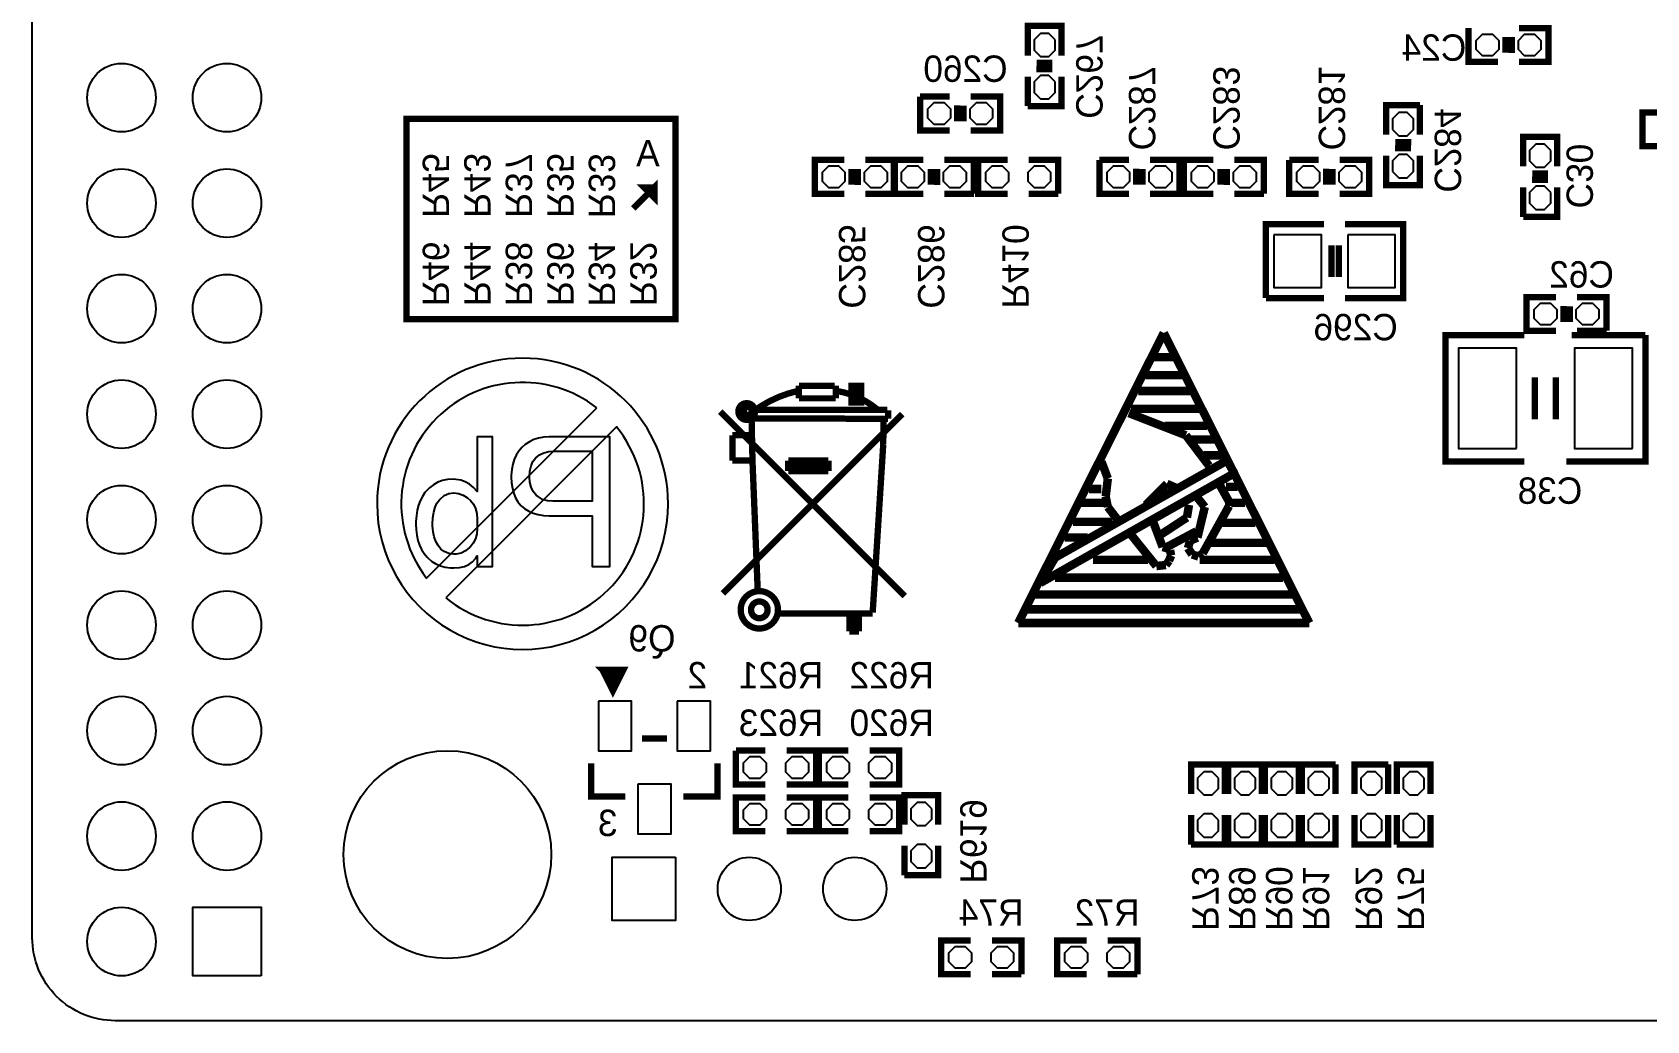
# Model space of a CAD drawing. Extents: x -57 to 527, y -107 to 303.
# Drawn here: x 0 to 38.89, y 0 to 23.8 of the extents above; entities that cross this region are included whole.
import ezdxf

# ---------------------------------------------------------------- set-up
doc = ezdxf.new("R2010")
doc.units = 0
doc.header["$MEASUREMENT"] = 0
for name, color, linetype in [('BOARD_GEOMETRY_OUTLINE', 3, 'CONTINUOUS'), ('BOARD_GEOMETRY_SILKSCREEN_B', 1, 'CONTINUOUS'), ('PACKAGE_GEOMETRY_SILKSCREEN_B', 4, 'CONTINUOUS'), ('PIN_B', 5, 'CONTINUOUS'), ('REF_DES_SILKSCREEN_B', 6, 'CONTINUOUS')]:
    doc.layers.add(name, color=color, linetype=linetype)

msp = doc.modelspace()

# ---------------------------------------------------------------- linework, layer by layer
at = {"layer": 'BOARD_GEOMETRY_OUTLINE'}
msp.add_lwpolyline([(1.999996, 0, -0.414214), (0, 1.999996), (0, 77.999844, -0.414214), (1.999996, 79.99984), (72.999854, 79.99984, -0.414214), (74.99985, 77.999844), (74.99985, 1.999996, -0.414214), (72.999854, 0)], format="xyb", close=True, dxfattribs=at)
at = {"layer": 'BOARD_GEOMETRY_SILKSCREEN_B'}
for points in [[(9.017, 21.463, 0.1524, 0.1524, 0), (9.017, 16.891, 0.1524, 0.1524, 0), (15.494, 16.891, 0.1524, 0.1524, 0), (15.494, 21.717, 0.1524, 0.1524, 0), (9.017, 21.717, 0.1524, 0.1524, 0), (9.017, 21.209, 0.1524, 0.1524, 0)], [(14.478, 19.558, 0.1524, 0.1524, 0), (14.986, 20.066, 0.1524, 0.1524, 0), (14.986, 19.812, 0.1524, 0.1524, 0), (14.732, 20.066, 0.1524, 0.1524, 0), (14.986, 20.066, 0.1524, 0.1524, 0)], [(23.749, 9.5758, 0.2032, 0.2032, 0), (27.2542, 16.5608, 0.2032, 0.2032, 0)], [(27.2542, 16.5608, 0.2032, 0.2032, 0), (30.7594, 9.5758, 0.2032, 0.2032, 0)], [(27.5082, 15.9766, 0.2032, 0.2032, 0), (27.0256, 15.9766, 0.2032, 0.2032, 0)], [(27.7114, 15.5448, 0.2032, 0.2032, 0), (26.8224, 15.5448, 0.2032, 0.2032, 0)], [(27.8892, 15.1638, 0.2032, 0.2032, 0), (26.6446, 15.1638, 0.2032, 0.2032, 0)], [(28.1432, 14.732, 0.2032, 0.2032, 0), (26.4668, 14.732, 0.2032, 0.2032, 0)], [(26.416, 14.6304, 0.2032, 0.2032, 0), (27.7876, 14.097, 0.2032, 0.2032, 0)], [(28.2956, 14.3256, 0.2032, 0.2032, 0), (27.2796, 14.3256, 0.2032, 0.2032, 0)], [(27.7876, 14.097, 0.2032, 0.2032, 0), (28.3464, 13.3604, 0.2032, 0.2032, 0)], [(28.4988, 13.9954, 0.2032, 0.2032, 0), (27.9146, 13.9954, 0.2032, 0.2032, 0)], [(28.6512, 13.6144, 0.2032, 0.2032, 0), (28.2194, 13.6144, 0.2032, 0.2032, 0)], [(24.2824, 10.541, 0.2032, 0.2032, 0), (28.956, 13.1826, 0.2032, 0.2032, 0)], [(28.7782, 13.4874, 0.2032, 0.2032, 0), (24.638, 11.1506, 0.2032, 0.2032, 0)], [(25.908, 13.0556, 0.2032, 0.2032, 0), (25.7556, 13.462, 0.2032, 0.2032, 0)], [(28.956, 13.1826, 0.2032, 0.2032, 0), (28.7782, 13.4874, 0.2032, 0.2032, 0)], [(25.7556, 12.8016, 0.2032, 0.2032, 0), (25.4508, 12.8016, 0.2032, 0.2032, 0)], [(25.8572, 12.6238, 0.2032, 0.2032, 0), (25.908, 13.0556, 0.2032, 0.2032, 0)], [(27.3304, 12.9286, 0.2032, 0.2032, 0), (26.8224, 12.4206, 0.2032, 0.2032, 0)], [(27.559, 12.827, 0.2032, 0.2032, 0), (27.3304, 12.9286, 0.2032, 0.2032, 0)], [(28.575, 12.954, 0.2032, 0.2032, 0), (28.829, 12.4968, 0.2032, 0.2032, 0)], [(29.0322, 12.8524, 0.2032, 0.2032, 0), (28.7528, 12.8524, 0.2032, 0.2032, 0)], [(25.8318, 12.4714, 0.2032, 0.2032, 0), (25.2476, 12.4714, 0.2032, 0.2032, 0)], [(25.908, 12.3698, 0.2032, 0.2032, 0), (25.8572, 12.6238, 0.2032, 0.2032, 0)], [(26.162, 12.0396, 0.2032, 0.2032, 0), (25.908, 12.3698, 0.2032, 0.2032, 0)], [(27.8638, 12.4206, 0.2032, 0.2032, 0), (27.813, 12.1158, 0.2032, 0.2032, 0)], [(28.2448, 12.3698, 0.2032, 0.2032, 0), (28.0416, 12.6238, 0.2032, 0.2032, 0)], [(28.067, 11.6332, 0.2032, 0.2032, 0), (28.2448, 12.3698, 0.2032, 0.2032, 0)], [(28.829, 12.3952, 0.2032, 0.2032, 0), (28.194, 11.2522, 0.2032, 0.2032, 0)], [(28.829, 12.5222, 0.2032, 0.2032, 0), (28.829, 12.3952, 0.2032, 0.2032, 0)], [(29.21, 12.4714, 0.2032, 0.2032, 0), (28.8798, 12.4714, 0.2032, 0.2032, 0)], [(26.0096, 12.0142, 0.2032, 0.2032, 0), (25.0698, 12.0142, 0.2032, 0.2032, 0)], [(27.0002, 12.0142, 0.2032, 0.2032, 0), (27.2288, 11.4046, 0.2032, 0.2032, 0)], [(27.813, 12.1158, 0.2032, 0.2032, 0), (27.1526, 11.684, 0.2032, 0.2032, 0)], [(29.464, 11.9888, 0.2032, 0.2032, 0), (28.6512, 11.9888, 0.2032, 0.2032, 0)], [(25.4254, 11.6332, 0.2032, 0.2032, 0), (24.8666, 11.6332, 0.2032, 0.2032, 0)], [(27.0764, 10.9474, 0.2032, 0.2032, 0), (26.4414, 11.7348, 0.2032, 0.2032, 0)], [(28.0416, 11.7856, 0.2032, 0.2032, 0), (27.3304, 11.4046, 0.2032, 0.2032, 0)], [(27.8892, 11.557, 0.2032, 0.2032, 0), (28.067, 11.6332, 0.2032, 0.2032, 0)], [(27.2288, 11.4046, 0.2032, 0.2032, 0), (27.3304, 11.3792, 0.2032, 0.2032, 0)], [(27.3304, 11.3792, 0.2032, 0.2032, 0), (27.4066, 11.3284, 0.2032, 0.2032, 0)], [(27.432, 11.2014, 0.2032, 0.2032, 0), (27.3812, 11.0744, 0.2032, 0.2032, 0)], [(27.4066, 11.3284, 0.2032, 0.2032, 0), (27.432, 11.2014, 0.2032, 0.2032, 0)], [(27.8384, 11.3792, 0.2032, 0.2032, 0), (27.8892, 11.557, 0.2032, 0.2032, 0)], [(27.94, 11.2268, 0.2032, 0.2032, 0), (27.8384, 11.3792, 0.2032, 0.2032, 0)], [(28.0924, 11.176, 0.2032, 0.2032, 0), (27.94, 11.2268, 0.2032, 0.2032, 0)], [(28.194, 11.2522, 0.2032, 0.2032, 0), (28.0924, 11.176, 0.2032, 0.2032, 0)], [(29.7434, 11.5062, 0.2032, 0.2032, 0), (28.3718, 11.5062, 0.2032, 0.2032, 0)], [(24.638, 11.1506, 0.2032, 0.2032, 0), (24.2824, 10.541, 0.2032, 0.2032, 0)], [(26.8732, 11.0998, 0.2032, 0.2032, 0), (25.5524, 11.0998, 0.2032, 0.2032, 0)], [(27.305, 10.9728, 0.2032, 0.2032, 0), (27.0764, 10.9474, 0.2032, 0.2032, 0)], [(27.3812, 11.0744, 0.2032, 0.2032, 0), (27.305, 10.9728, 0.2032, 0.2032, 0)], [(29.9212, 11.0998, 0.2032, 0.2032, 0), (28.1178, 11.0998, 0.2032, 0.2032, 0)], [(30.1244, 10.668, 0.2032, 0.2032, 0), (24.638, 10.668, 0.2032, 0.2032, 0)], [(30.353, 10.2616, 0.2032, 0.2032, 0), (24.1554, 10.2616, 0.2032, 0.2032, 0)], [(30.5562, 9.906, 0.2032, 0.2032, 0), (23.9776, 9.906, 0.2032, 0.2032, 0)], [(30.7594, 9.5758, 0.2032, 0.2032, 0), (23.749, 9.5758, 0.2032, 0.2032, 0)]]:
    msp.add_lwpolyline(points, format="xyseb", dxfattribs=at)
for points in [[(15.317724, 12.446254, 1), (8.304022, 12.446102, 1)], [(13.59789, 14.759178, 0.879905), (9.498076, 10.65911)], [(9.961118, 10.183114, 0.904472), (14.073886, 14.295882)]]:
    msp.add_lwpolyline(points, format="xyb", close=True, dxfattribs=at)
for points in [[(9.532874, 11.138408), (9.622536, 11.060684), (9.722358, 10.9982), (9.831324, 10.951972), (9.949434, 10.920476), (10.07745, 10.904474), (10.153142, 10.901426), (10.289286, 10.910316), (10.410444, 10.938764), (10.515346, 10.986008), (10.606278, 11.051794), (10.681716, 11.136376), (10.718038, 11.194034), (10.718038, 10.937748), (11.08329, 10.937748), (11.08329, 14.058138), (10.718038, 14.058138), (10.718038, 12.74445), (10.629392, 12.840208), (10.53338, 12.916916), (10.429494, 12.974574), (10.319512, 13.013944), (10.202672, 13.03401), (10.135108, 13.036042), (10.00379, 13.027914), (9.882886, 13.003784), (9.769856, 12.963398), (9.66597, 12.90701), (9.570212, 12.834366), (9.532874, 12.79906), (9.45896, 12.716256), (9.396476, 12.623546), (9.344152, 12.521438), (9.30275, 12.41044), (9.272524, 12.290552), (9.251188, 12.16152), (9.242044, 12.022074), (9.241282, 11.95959), (9.246362, 11.819382), (9.262364, 11.687302), (9.290558, 11.564112), (9.328912, 11.450066), (9.378442, 11.345164), (9.438894, 11.249406), (9.509506, 11.162538)], [(11.6967, 12.492228), (11.766296, 12.407646), (11.776456, 12.397486), (11.861038, 12.324842), (11.95705, 12.265406), (12.063984, 12.21994), (12.182856, 12.186666), (12.312142, 12.167362), (12.451334, 12.160504), (13.490448, 12.160504), (13.490448, 10.937748), (13.910056, 10.937748), (13.910056, 14.058138), (12.451334, 14.058138), (12.319, 14.051026), (12.196064, 14.028674), (12.079986, 13.992352), (11.974068, 13.941044), (11.875262, 13.874496), (11.79449, 13.802868), (11.719814, 13.717016), (11.658346, 13.621004), (11.609832, 13.51534), (11.57351, 13.399262), (11.550396, 13.273024), (11.53922, 13.13688), (11.53922, 13.091668), (11.545316, 12.948158), (11.564366, 12.817094), (11.595862, 12.697206), (11.640312, 12.589256)], [(12.542012, 13.711936), (13.490448, 13.711936), (13.490448, 12.507468), (12.542012, 12.507468), (12.4079, 12.518644), (12.290806, 12.552934), (12.189968, 12.610338), (12.140692, 12.653772), (12.067794, 12.74445), (12.01547, 12.849352), (11.985244, 12.969494), (11.977116, 13.091668), (11.98626, 13.23594), (12.013438, 13.359892), (12.058904, 13.463778), (12.122404, 13.547598), (12.21613, 13.62329), (12.322048, 13.675614), (12.441174, 13.704824)], [(10.153142, 12.708128), (10.26922, 12.69492), (10.379202, 12.654788), (10.484104, 12.587224), (10.5537, 12.525756), (10.625328, 12.436856), (10.675874, 12.33297), (10.707116, 12.212828), (10.718038, 12.0777), (10.718038, 11.850624), (10.707116, 11.722608), (10.674858, 11.605514), (10.621264, 11.499596), (10.545572, 11.403838), (10.535412, 11.393678), (10.437622, 11.314176), (10.329672, 11.259566), (10.212578, 11.23315), (10.153142, 11.230356), (10.029952, 11.246358), (9.92124, 11.294872), (9.8425, 11.357356), (9.77392, 11.44016), (9.720326, 11.53795), (9.67994, 11.648948), (9.653778, 11.774932), (9.642602, 11.914124), (9.641586, 11.95959), (9.648698, 12.110974), (9.669018, 12.245086), (9.701276, 12.36218), (9.747504, 12.462002), (9.807194, 12.54379), (9.824212, 12.561824), (9.925304, 12.642596), (10.034016, 12.692126), (10.152126, 12.708128)]]:
    msp.add_lwpolyline(points, close=True, dxfattribs=at)
at = {"layer": 'PACKAGE_GEOMETRY_SILKSCREEN_B'}
for points in [[(23.9776, 23.241, 0.1524, 0.1524, 0), (23.9776, 23.9522, 0.1524, 0.1524, 0), (24.7904, 23.9522, 0.1524, 0.1524, 0), (24.7904, 23.241, 0.1524, 0.1524, 0)], [(35.306, 23.0886, 0.1524, 0.1524, 0), (34.5948, 23.0886, 0.1524, 0.1524, 0), (34.5948, 23.9014, 0.1524, 0.1524, 0)], [(35.4838, 23.30958, 0.1524, 0.1524, 0), (35.4838, 23.69058, 0.1524, 0.1524, 0)], [(35.6362, 23.3045, 0.1524, 0.1524, 0), (35.6362, 23.6855, 0.1524, 0.1524, 0)], [(35.814, 23.9014, 0.1524, 0.1524, 0), (36.5252, 23.9014, 0.1524, 0.1524, 0), (36.5252, 23.0886, 0.1524, 0.1524, 0), (35.814, 23.0886, 0.1524, 0.1524, 0)], [(24.56942, 22.9108, 0.1524, 0.1524, 0), (24.18842, 22.9108, 0.1524, 0.1524, 0)], [(24.5745, 23.0632, 0.1524, 0.1524, 0), (24.1935, 23.0632, 0.1524, 0.1524, 0)], [(23.9776, 22.0218, 0.1524, 0.1524, 0), (23.9776, 22.733, 0.1524, 0.1524, 0)], [(24.7904, 22.733, 0.1524, 0.1524, 0), (24.7904, 22.0218, 0.1524, 0.1524, 0), (23.9776, 22.0218, 0.1524, 0.1524, 0)], [(21.3868, 22.2504, 0.1524, 0.1524, 0), (22.098, 22.2504, 0.1524, 0.1524, 0)], [(22.098, 21.4376, 0.1524, 0.1524, 0), (21.3868, 21.4376, 0.1524, 0.1524, 0), (21.3868, 22.2504, 0.1524, 0.1524, 0)], [(22.606, 22.2504, 0.1524, 0.1524, 0), (23.3172, 22.2504, 0.1524, 0.1524, 0), (23.3172, 21.4376, 0.1524, 0.1524, 0), (22.606, 21.4376, 0.1524, 0.1524, 0)], [(22.2758, 21.65858, 0.1524, 0.1524, 0), (22.2758, 22.03958, 0.1524, 0.1524, 0)], [(22.4282, 21.6535, 0.1524, 0.1524, 0), (22.4282, 22.0345, 0.1524, 0.1524, 0)], [(32.6136, 21.336, 0.1524, 0.1524, 0), (32.6136, 22.0472, 0.1524, 0.1524, 0), (33.4264, 22.0472, 0.1524, 0.1524, 0)], [(33.4264, 22.0472, 0.1524, 0.1524, 0), (33.4264, 21.336, 0.1524, 0.1524, 0)], [(39.497, 21.0566, 0.1524, 0.1524, 0), (38.7858, 21.0566, 0.1524, 0.1524, 0), (38.7858, 21.8694, 0.1524, 0.1524, 0), (39.497, 21.8694, 0.1524, 0.1524, 0)], [(32.8295, 21.0058, 0.1524, 0.1524, 0), (33.2105, 21.0058, 0.1524, 0.1524, 0)], [(32.83458, 21.1582, 0.1524, 0.1524, 0), (33.21558, 21.1582, 0.1524, 0.1524, 0)], [(35.9156, 20.574, 0.1524, 0.1524, 0), (35.9156, 21.2852, 0.1524, 0.1524, 0), (36.7284, 21.2852, 0.1524, 0.1524, 0), (36.7284, 20.574, 0.1524, 0.1524, 0)], [(19.558, 19.9136, 0.1524, 0.1524, 0), (18.8468, 19.9136, 0.1524, 0.1524, 0), (18.8468, 20.7264, 0.1524, 0.1524, 0), (19.558, 20.7264, 0.1524, 0.1524, 0)], [(20.066, 20.7264, 0.1524, 0.1524, 0), (20.7772, 20.7264, 0.1524, 0.1524, 0), (20.7772, 19.9136, 0.1524, 0.1524, 0)], [(21.463, 19.9136, 0.1524, 0.1524, 0), (20.7518, 19.9136, 0.1524, 0.1524, 0), (20.7518, 20.7264, 0.1524, 0.1524, 0), (21.463, 20.7264, 0.1524, 0.1524, 0)], [(21.971, 20.7264, 0.1524, 0.1524, 0), (22.6822, 20.7264, 0.1524, 0.1524, 0), (22.6822, 19.9136, 0.1524, 0.1524, 0)], [(23.495, 19.9136, 0.1524, 0.1524, 0), (22.7838, 19.9136, 0.1524, 0.1524, 0), (22.7838, 20.7264, 0.1524, 0.1524, 0), (23.495, 20.7264, 0.1524, 0.1524, 0)], [(24.003, 20.7264, 0.1524, 0.1524, 0), (24.7142, 20.7264, 0.1524, 0.1524, 0), (24.7142, 19.9136, 0.1524, 0.1524, 0)], [(25.7048, 20.7264, 0.1524, 0.1524, 0), (26.416, 20.7264, 0.1524, 0.1524, 0)], [(26.416, 19.9136, 0.1524, 0.1524, 0), (25.7048, 19.9136, 0.1524, 0.1524, 0), (25.7048, 20.7264, 0.1524, 0.1524, 0)], [(26.924, 20.7264, 0.1524, 0.1524, 0), (27.6352, 20.7264, 0.1524, 0.1524, 0), (27.6352, 19.9136, 0.1524, 0.1524, 0), (26.924, 19.9136, 0.1524, 0.1524, 0)], [(28.448, 19.9136, 0.1524, 0.1524, 0), (27.7368, 19.9136, 0.1524, 0.1524, 0), (27.7368, 20.7264, 0.1524, 0.1524, 0), (28.448, 20.7264, 0.1524, 0.1524, 0)], [(28.956, 20.7264, 0.1524, 0.1524, 0), (29.6672, 20.7264, 0.1524, 0.1524, 0), (29.6672, 19.9136, 0.1524, 0.1524, 0)], [(30.2768, 20.7264, 0.1524, 0.1524, 0), (30.988, 20.7264, 0.1524, 0.1524, 0)], [(30.988, 19.9136, 0.1524, 0.1524, 0), (30.2768, 19.9136, 0.1524, 0.1524, 0), (30.2768, 20.7264, 0.1524, 0.1524, 0)], [(31.496, 20.7264, 0.1524, 0.1524, 0), (32.2072, 20.7264, 0.1524, 0.1524, 0), (32.2072, 19.9136, 0.1524, 0.1524, 0), (31.496, 19.9136, 0.1524, 0.1524, 0)], [(33.4264, 20.828, 0.1524, 0.1524, 0), (33.4264, 20.1168, 0.1524, 0.1524, 0), (32.6136, 20.1168, 0.1524, 0.1524, 0), (32.6136, 20.828, 0.1524, 0.1524, 0)], [(19.7358, 20.5105, 0.1524, 0.1524, 0), (19.7358, 20.1295, 0.1524, 0.1524, 0)], [(19.8882, 20.50542, 0.1524, 0.1524, 0), (19.8882, 20.12442, 0.1524, 0.1524, 0)], [(21.6408, 20.5105, 0.1524, 0.1524, 0), (21.6408, 20.1295, 0.1524, 0.1524, 0)], [(21.7932, 20.50542, 0.1524, 0.1524, 0), (21.7932, 20.12442, 0.1524, 0.1524, 0)], [(26.5938, 20.13458, 0.1524, 0.1524, 0), (26.5938, 20.51558, 0.1524, 0.1524, 0)], [(26.7462, 20.1295, 0.1524, 0.1524, 0), (26.7462, 20.5105, 0.1524, 0.1524, 0)], [(28.6258, 20.5105, 0.1524, 0.1524, 0), (28.6258, 20.1295, 0.1524, 0.1524, 0)], [(28.7782, 20.50542, 0.1524, 0.1524, 0), (28.7782, 20.12442, 0.1524, 0.1524, 0)], [(31.1658, 20.13458, 0.1524, 0.1524, 0), (31.1658, 20.51558, 0.1524, 0.1524, 0)], [(31.3182, 20.1295, 0.1524, 0.1524, 0), (31.3182, 20.5105, 0.1524, 0.1524, 0)], [(36.50742, 20.2438, 0.1524, 0.1524, 0), (36.12642, 20.2438, 0.1524, 0.1524, 0)], [(36.5125, 20.3962, 0.1524, 0.1524, 0), (36.1315, 20.3962, 0.1524, 0.1524, 0)], [(20.7772, 19.9136, 0.1524, 0.1524, 0), (20.066, 19.9136, 0.1524, 0.1524, 0)], [(22.6822, 19.9136, 0.1524, 0.1524, 0), (21.971, 19.9136, 0.1524, 0.1524, 0)], [(24.7142, 19.9136, 0.1524, 0.1524, 0), (24.003, 19.9136, 0.1524, 0.1524, 0)], [(29.6672, 19.9136, 0.1524, 0.1524, 0), (28.956, 19.9136, 0.1524, 0.1524, 0)], [(35.9156, 19.3548, 0.1524, 0.1524, 0), (35.9156, 20.066, 0.1524, 0.1524, 0)], [(36.7284, 20.066, 0.1524, 0.1524, 0), (36.7284, 19.3548, 0.1524, 0.1524, 0), (35.9156, 19.3548, 0.1524, 0.1524, 0)], [(31.115, 19.177, 0.1524, 0.1524, 0), (29.718, 19.177, 0.1524, 0.1524, 0), (29.718, 17.399, 0.1524, 0.1524, 0)], [(31.623, 17.399, 0.1524, 0.1524, 0), (33.02, 17.399, 0.1524, 0.1524, 0), (33.02, 17.526, 0.1524, 0.1524, 0), (33.02, 19.177, 0.1524, 0.1524, 0), (31.623, 19.177, 0.1524, 0.1524, 0)], [(31.2928, 17.907, 0.1524, 0.1524, 0), (31.2928, 18.669, 0.1524, 0.1524, 0)], [(31.4706, 17.907, 0.1524, 0.1524, 0), (31.4706, 18.669, 0.1524, 0.1524, 0)], [(36.703, 16.6116, 0.1524, 0.1524, 0), (35.9918, 16.6116, 0.1524, 0.1524, 0), (35.9918, 17.4244, 0.1524, 0.1524, 0), (36.703, 17.4244, 0.1524, 0.1524, 0)], [(37.211, 17.4244, 0.1524, 0.1524, 0), (37.9222, 17.4244, 0.1524, 0.1524, 0), (37.9222, 16.6116, 0.1524, 0.1524, 0)], [(29.718, 17.399, 0.1524, 0.1524, 0), (31.115, 17.399, 0.1524, 0.1524, 0)], [(36.8808, 17.2085, 0.1524, 0.1524, 0), (36.8808, 16.8275, 0.1524, 0.1524, 0)], [(37.0332, 17.20342, 0.1524, 0.1524, 0), (37.0332, 16.82242, 0.1524, 0.1524, 0)], [(35.944048, 16.51, 0.1524, 0.1524, 0), (34.039048, 16.51, 0.1524, 0.1524, 0), (34.039048, 13.462, 0.1524, 0.1524, 0), (35.944048, 13.462, 0.1524, 0.1524, 0)], [(36.953952, 13.462, 0.1524, 0.1524, 0), (38.858952, 13.462, 0.1524, 0.1524, 0), (38.858952, 16.51, 0.1524, 0.1524, 0)], [(38.858952, 16.51, 0.1524, 0.1524, 0), (37.084, 16.51, 0.1524, 0.1524, 0)], [(37.9222, 16.6116, 0.1524, 0.1524, 0), (37.211, 16.6116, 0.1524, 0.1524, 0)], [(36.195, 15.494, 0.1524, 0.1524, 0), (36.195, 14.478, 0.1524, 0.1524, 0)], [(36.703, 15.494, 0.1524, 0.1524, 0), (36.703, 14.478, 0.1524, 0.1524, 0)], [(17.3482, 14.6558, 0.1524, 0.1524, -0.107965), (18.4404, 15.1638, 0.1524, 0.1524, 0)], [(18.4658, 14.986, 0.1524, 0.1524, 0), (18.4658, 15.2908, 0.1524, 0.1524, 0)], [(19.3294, 15.2908, 0.1524, 0.1524, 0), (18.4658, 15.2908, 0.1524, 0.1524, 0)], [(19.3548, 14.986, 0.1524, 0.1524, 0), (19.3548, 15.2908, 0.1524, 0.1524, 0)], [(19.3802, 15.1638, 0.1524, 0.1524, -0.136779), (20.3708, 14.7066, 0.1524, 0.1524, 0)], [(19.9644, 15.2908, 0.1524, 0.1524, 0), (19.9644, 14.8844, 0.1524, 0.1524, 0), (19.7358, 14.8844, 0.1524, 0.1524, 0), (19.7358, 15.2908, 0.1524, 0.1524, 0), (19.9644, 15.2908, 0.1524, 0.1524, 0)], [(19.8374, 15.2908, 0.1524, 0.1524, 0), (19.8628, 15.2908, 0.1524, 0.1524, 0), (19.8628, 14.9352, 0.1524, 0.1524, 0)], [(17.40916, 14.6685, 0.1524, 0.1524, 1), (17.00784, 14.6685, 0.1524, 0.1524, 1), (17.40916, 14.6685, 0.1524, 0.1524, 0)], [(17.2974, 14.7066, 0.1524, 0.1524, 0), (17.2974, 14.732, 0.1524, 0.1524, 1), (17.145, 14.732, 0.1524, 0.1524, 0), (17.145, 14.6304, 0.1524, 0.1524, 1), (17.2466, 14.6304, 0.1524, 0.1524, 0), (17.2466, 14.6558, 0.1524, 0.1524, 0)], [(17.3228, 14.7066, 0.1524, 0.1524, 0), (17.3482, 13.4874, 0.1524, 0.1524, 0)], [(17.399, 14.7066, 0.1524, 0.1524, 0), (20.5994, 14.7066, 0.1524, 0.1524, 0)], [(18.4658, 14.986, 0.1524, 0.1524, 0), (19.3548, 14.986, 0.1524, 0.1524, 0)], [(16.5735, 14.6685, 0.1524, 0.1524, 0), (21.0185, 10.2235, 0.1524, 0.1524, 0)], [(16.637, 10.287, 0.1524, 0.1524, 0), (20.955, 14.605, 0.1524, 0.1524, 0)], [(17.3482, 14.5034, 0.1524, 0.1524, 0), (20.61464, 14.49324, 0.1524, 0.1524, 0)], [(20.50796, 14.49324, 0.1524, 0.1524, 0), (20.4978, 13.8684, 0.1524, 0.1524, 0)], [(20.61464, 14.6939, 0.1524, 0.1524, 0), (20.61464, 14.49324, 0.1524, 0.1524, 0)], [(16.8656, 13.4874, 0.1524, 0.1524, 0), (16.8656, 14.097, 0.1524, 0.1524, 0)], [(16.8656, 14.097, 0.1524, 0.1524, 0), (17.3228, 14.097, 0.1524, 0.1524, 0)], [(20.4978, 13.8684, 0.1524, 0.1524, 0), (20.2438, 9.8298, 0.1524, 0.1524, 0)], [(16.8656, 13.4874, 0.1524, 0.1524, 0), (17.3482, 13.4874, 0.1524, 0.1524, 0)], [(17.3482, 13.4874, 0.1524, 0.1524, 0), (17.4752, 10.3378, 0.1524, 0.1524, 0)], [(18.2118, 13.4874, 0.1524, 0.1524, 0), (19.177, 13.4874, 0.1524, 0.1524, 0)], [(18.2118, 13.4874, 0.1524, 0.1524, 0), (18.2118, 13.2334, 0.1524, 0.1524, 0)], [(18.2118, 13.3604, 0.1524, 0.1524, 0), (19.177, 13.3604, 0.1524, 0.1524, 0)], [(18.2118, 13.2334, 0.1524, 0.1524, 0), (19.177, 13.2334, 0.1524, 0.1524, 0)], [(19.177, 13.4874, 0.1524, 0.1524, 0), (19.177, 13.2334, 0.1524, 0.1524, 0)], [(17.96288, 9.8933, 0.1524, 0.1524, 1), (17.06372, 9.8933, 0.1524, 0.1524, 1), (17.96288, 9.8933, 0.1524, 0.1524, 0)], [(17.71396, 9.8933, 0.1524, 0.1524, 1), (17.31264, 9.8933, 0.1524, 0.1524, 1), (17.71396, 9.8933, 0.1524, 0.1524, 0)], [(20.2438, 9.8044, 0.1524, 0.1524, 0), (17.9832, 9.8044, 0.1524, 0.1524, 0)], [(19.685, 9.8044, 0.1524, 0.1524, 0), (19.685, 9.3726, 0.1524, 0.1524, 0)], [(19.812, 9.8044, 0.1524, 0.1524, 0), (19.812, 9.3726, 0.1524, 0.1524, 0)], [(19.9136, 9.8044, 0.1524, 0.1524, 0), (19.9136, 9.3726, 0.1524, 0.1524, 0)], [(20.1422, 9.8044, 0.1524, 0.1524, 0), (19.9136, 9.8044, 0.1524, 0.1524, 0)], [(19.9136, 9.3726, 0.1524, 0.1524, 0), (19.685, 9.3726, 0.1524, 0.1524, 0)], [(13.986002, 7.942072, 0.1524, 0.1524, 0), (13.986002, 8.450072, 0.1524, 0.1524, 0), (13.732002, 8.450072, 0.1524, 0.1524, 0), (13.986002, 7.942072, 0.1524, 0.1524, 0), (14.240002, 8.450072, 0.1524, 0.1524, 0), (13.732002, 8.450072, 0.1524, 0.1524, 0), (13.986002, 8.196072, 0.1524, 0.1524, 0), (14.240002, 8.450072, 0.1524, 0.1524, 0)], [(14.686026, 6.796024, 0.1524, 0.1524, 0), (15.285974, 6.796024, 0.1524, 0.1524, 0)], [(14.285976, 5.395976, 0.1524, 0.1524, 0), (13.466064, 5.395976, 0.1524, 0.1524, 0), (13.466064, 6.196076, 0.1524, 0.1524, 0)], [(16.505936, 6.196076, 0.1524, 0.1524, 0), (16.505936, 5.395976, 0.1524, 0.1524, 0), (15.686024, 5.395976, 0.1524, 0.1524, 0)], [(17.660874, 5.6896, 0.1524, 0.1524, 0), (16.949674, 5.6896, 0.1524, 0.1524, 0), (16.949674, 6.5024, 0.1524, 0.1524, 0)], [(16.949674, 6.5024, 0.1524, 0.1524, 0), (17.660874, 6.5024, 0.1524, 0.1524, 0)], [(18.168874, 6.5024, 0.1524, 0.1524, 0), (18.880074, 6.5024, 0.1524, 0.1524, 0), (18.880074, 5.6896, 0.1524, 0.1524, 0), (18.168874, 5.6896, 0.1524, 0.1524, 0)], [(19.66087, 5.6896, 0.1524, 0.1524, 0), (18.94967, 5.6896, 0.1524, 0.1524, 0), (18.94967, 6.5024, 0.1524, 0.1524, 0)], [(18.94967, 6.5024, 0.1524, 0.1524, 0), (19.66087, 6.5024, 0.1524, 0.1524, 0)], [(20.16887, 6.5024, 0.1524, 0.1524, 0), (20.88007, 6.5024, 0.1524, 0.1524, 0), (20.88007, 5.6896, 0.1524, 0.1524, 0), (20.16887, 5.6896, 0.1524, 0.1524, 0)], [(27.9146, 5.461, 0.1524, 0.1524, 0), (27.9146, 6.1722, 0.1524, 0.1524, 0), (28.7274, 6.1722, 0.1524, 0.1524, 0), (28.7274, 5.461, 0.1524, 0.1524, 0)], [(28.8036, 5.461, 0.1524, 0.1524, 0), (28.8036, 6.1722, 0.1524, 0.1524, 0), (29.6164, 6.1722, 0.1524, 0.1524, 0)], [(29.6164, 6.1722, 0.1524, 0.1524, 0), (29.6164, 5.461, 0.1524, 0.1524, 0)], [(29.6926, 5.461, 0.1524, 0.1524, 0), (29.6926, 6.1722, 0.1524, 0.1524, 0), (30.5054, 6.1722, 0.1524, 0.1524, 0)], [(30.5054, 6.1722, 0.1524, 0.1524, 0), (30.5054, 5.461, 0.1524, 0.1524, 0)], [(30.5816, 5.461, 0.1524, 0.1524, 0), (30.5816, 6.1722, 0.1524, 0.1524, 0), (31.3944, 6.1722, 0.1524, 0.1524, 0)], [(31.3944, 6.1722, 0.1524, 0.1524, 0), (31.3944, 5.461, 0.1524, 0.1524, 0)], [(31.8516, 5.461, 0.1524, 0.1524, 0), (31.8516, 6.1722, 0.1524, 0.1524, 0), (32.6644, 6.1722, 0.1524, 0.1524, 0)], [(32.6644, 6.1722, 0.1524, 0.1524, 0), (32.6644, 5.461, 0.1524, 0.1524, 0)], [(32.8676, 5.461, 0.1524, 0.1524, 0), (32.8676, 6.1722, 0.1524, 0.1524, 0), (33.6804, 6.1722, 0.1524, 0.1524, 0), (33.6804, 5.461, 0.1524, 0.1524, 0)], [(17.660874, 4.562602, 0.1524, 0.1524, 0), (16.949674, 4.562602, 0.1524, 0.1524, 0), (16.949674, 5.375402, 0.1524, 0.1524, 0), (17.660874, 5.375402, 0.1524, 0.1524, 0)], [(18.168874, 5.375402, 0.1524, 0.1524, 0), (18.880074, 5.375402, 0.1524, 0.1524, 0), (18.880074, 4.562602, 0.1524, 0.1524, 0)], [(19.66087, 4.562602, 0.1524, 0.1524, 0), (18.94967, 4.562602, 0.1524, 0.1524, 0), (18.94967, 5.375402, 0.1524, 0.1524, 0)], [(18.94967, 5.375402, 0.1524, 0.1524, 0), (19.66087, 5.375402, 0.1524, 0.1524, 0)], [(20.16887, 5.375402, 0.1524, 0.1524, 0), (20.88007, 5.375402, 0.1524, 0.1524, 0), (20.88007, 4.562602, 0.1524, 0.1524, 0), (20.16887, 4.562602, 0.1524, 0.1524, 0)], [(21.008594, 4.72313, 0.1524, 0.1524, 0), (21.008594, 5.43433, 0.1524, 0.1524, 0), (21.821394, 5.43433, 0.1524, 0.1524, 0), (21.821394, 4.72313, 0.1524, 0.1524, 0)], [(28.7274, 4.953, 0.1524, 0.1524, 0), (28.7274, 4.2418, 0.1524, 0.1524, 0), (27.9146, 4.2418, 0.1524, 0.1524, 0)], [(27.9146, 4.2418, 0.1524, 0.1524, 0), (27.9146, 4.953, 0.1524, 0.1524, 0)], [(29.6164, 4.953, 0.1524, 0.1524, 0), (29.6164, 4.2418, 0.1524, 0.1524, 0), (28.8036, 4.2418, 0.1524, 0.1524, 0), (28.8036, 4.953, 0.1524, 0.1524, 0)], [(30.5054, 4.953, 0.1524, 0.1524, 0), (30.5054, 4.2418, 0.1524, 0.1524, 0), (29.6926, 4.2418, 0.1524, 0.1524, 0), (29.6926, 4.953, 0.1524, 0.1524, 0)], [(31.3944, 4.953, 0.1524, 0.1524, 0), (31.3944, 4.2418, 0.1524, 0.1524, 0), (30.5816, 4.2418, 0.1524, 0.1524, 0), (30.5816, 4.953, 0.1524, 0.1524, 0)], [(32.6644, 4.953, 0.1524, 0.1524, 0), (32.6644, 4.2418, 0.1524, 0.1524, 0), (31.8516, 4.2418, 0.1524, 0.1524, 0), (31.8516, 4.953, 0.1524, 0.1524, 0)], [(33.6804, 4.953, 0.1524, 0.1524, 0), (33.6804, 4.2418, 0.1524, 0.1524, 0), (32.8676, 4.2418, 0.1524, 0.1524, 0)], [(32.8676, 4.2418, 0.1524, 0.1524, 0), (32.8676, 4.953, 0.1524, 0.1524, 0)], [(18.880074, 4.562602, 0.1524, 0.1524, 0), (18.168874, 4.562602, 0.1524, 0.1524, 0)], [(21.821394, 4.21513, 0.1524, 0.1524, 0), (21.821394, 3.50393, 0.1524, 0.1524, 0), (21.008594, 3.50393, 0.1524, 0.1524, 0)], [(21.008594, 3.50393, 0.1524, 0.1524, 0), (21.008594, 4.21513, 0.1524, 0.1524, 0)], [(22.606, 1.1176, 0.1524, 0.1524, 0), (21.8948, 1.1176, 0.1524, 0.1524, 0), (21.8948, 1.9304, 0.1524, 0.1524, 0), (22.606, 1.9304, 0.1524, 0.1524, 0)], [(23.114, 1.9304, 0.1524, 0.1524, 0), (23.8252, 1.9304, 0.1524, 0.1524, 0), (23.8252, 1.1176, 0.1524, 0.1524, 0)], [(25.4, 1.1176, 0.1524, 0.1524, 0), (24.6888, 1.1176, 0.1524, 0.1524, 0), (24.6888, 1.9304, 0.1524, 0.1524, 0), (25.4, 1.9304, 0.1524, 0.1524, 0)], [(25.908, 1.9304, 0.1524, 0.1524, 0), (26.6192, 1.9304, 0.1524, 0.1524, 0), (26.6192, 1.1176, 0.1524, 0.1524, 0)], [(23.8252, 1.1176, 0.1524, 0.1524, 0), (23.114, 1.1176, 0.1524, 0.1524, 0)], [(26.6192, 1.1176, 0.1524, 0.1524, 0), (25.908, 1.1176, 0.1524, 0.1524, 0)]]:
    msp.add_lwpolyline(points, format="xyseb", dxfattribs=at)
at = {"layer": 'PIN_B'}
for points in [[(24.638, 23.622), (24.4856, 23.7744), (24.2824, 23.7744), (24.13, 23.622), (24.13, 23.368), (24.2824, 23.2156), (24.4856, 23.2156), (24.638, 23.368)], [(35.179, 23.241), (35.3314, 23.3934), (35.3314, 23.5966), (35.179, 23.749), (34.925, 23.749), (34.7726, 23.5966), (34.7726, 23.3934), (34.925, 23.241)], [(36.195, 23.241), (36.3474, 23.3934), (36.3474, 23.5966), (36.195, 23.749), (35.941, 23.749), (35.7886, 23.5966), (35.7886, 23.3934), (35.941, 23.241)], [(24.638, 22.606), (24.4856, 22.7584), (24.2824, 22.7584), (24.13, 22.606), (24.13, 22.352), (24.2824, 22.1996), (24.4856, 22.1996), (24.638, 22.352)], [(21.971, 21.59), (22.1234, 21.7424), (22.1234, 21.9456), (21.971, 22.098), (21.717, 22.098), (21.5646, 21.9456), (21.5646, 21.7424), (21.717, 21.59)], [(22.987, 21.59), (23.1394, 21.7424), (23.1394, 21.9456), (22.987, 22.098), (22.733, 22.098), (22.5806, 21.9456), (22.5806, 21.7424), (22.733, 21.59)], [(32.766, 21.463), (32.9184, 21.3106), (33.1216, 21.3106), (33.274, 21.463), (33.274, 21.717), (33.1216, 21.8694), (32.9184, 21.8694), (32.766, 21.717)], [(36.576, 20.955), (36.4236, 21.1074), (36.2204, 21.1074), (36.068, 20.955), (36.068, 20.701), (36.2204, 20.5486), (36.4236, 20.5486), (36.576, 20.701)], [(32.766, 20.447), (32.9184, 20.2946), (33.1216, 20.2946), (33.274, 20.447), (33.274, 20.701), (33.1216, 20.8534), (32.9184, 20.8534), (32.766, 20.701)], [(19.177, 20.574), (19.0246, 20.4216), (19.0246, 20.2184), (19.177, 20.066), (19.431, 20.066), (19.5834, 20.2184), (19.5834, 20.4216), (19.431, 20.574)], [(20.193, 20.574), (20.0406, 20.4216), (20.0406, 20.2184), (20.193, 20.066), (20.447, 20.066), (20.5994, 20.2184), (20.5994, 20.4216), (20.447, 20.574)], [(21.082, 20.574), (20.9296, 20.4216), (20.9296, 20.2184), (21.082, 20.066), (21.336, 20.066), (21.4884, 20.2184), (21.4884, 20.4216), (21.336, 20.574)], [(22.098, 20.574), (21.9456, 20.4216), (21.9456, 20.2184), (22.098, 20.066), (22.352, 20.066), (22.5044, 20.2184), (22.5044, 20.4216), (22.352, 20.574)], [(23.114, 20.574), (22.9616, 20.4216), (22.9616, 20.2184), (23.114, 20.066), (23.368, 20.066), (23.5204, 20.2184), (23.5204, 20.4216), (23.368, 20.574)], [(24.13, 20.574), (23.9776, 20.4216), (23.9776, 20.2184), (24.13, 20.066), (24.384, 20.066), (24.5364, 20.2184), (24.5364, 20.4216), (24.384, 20.574)], [(26.289, 20.066), (26.4414, 20.2184), (26.4414, 20.4216), (26.289, 20.574), (26.035, 20.574), (25.8826, 20.4216), (25.8826, 20.2184), (26.035, 20.066)], [(27.305, 20.066), (27.4574, 20.2184), (27.4574, 20.4216), (27.305, 20.574), (27.051, 20.574), (26.8986, 20.4216), (26.8986, 20.2184), (27.051, 20.066)], [(28.067, 20.574), (27.9146, 20.4216), (27.9146, 20.2184), (28.067, 20.066), (28.321, 20.066), (28.4734, 20.2184), (28.4734, 20.4216), (28.321, 20.574)], [(29.083, 20.574), (28.9306, 20.4216), (28.9306, 20.2184), (29.083, 20.066), (29.337, 20.066), (29.4894, 20.2184), (29.4894, 20.4216), (29.337, 20.574)], [(30.861, 20.066), (31.0134, 20.2184), (31.0134, 20.4216), (30.861, 20.574), (30.607, 20.574), (30.4546, 20.4216), (30.4546, 20.2184), (30.607, 20.066)], [(31.877, 20.066), (32.0294, 20.2184), (32.0294, 20.4216), (31.877, 20.574), (31.623, 20.574), (31.4706, 20.4216), (31.4706, 20.2184), (31.623, 20.066)], [(36.576, 19.939), (36.4236, 20.0914), (36.2204, 20.0914), (36.068, 19.939), (36.068, 19.685), (36.2204, 19.5326), (36.4236, 19.5326), (36.576, 19.685)], [(29.9085, 18.923), (29.9085, 17.653), (31.0515, 17.653), (31.0515, 18.923)], [(31.6865, 18.923), (31.6865, 17.653), (32.8295, 17.653), (32.8295, 18.923)], [(36.322, 17.272), (36.1696, 17.1196), (36.1696, 16.9164), (36.322, 16.764), (36.576, 16.764), (36.7284, 16.9164), (36.7284, 17.1196), (36.576, 17.272)], [(37.338, 17.272), (37.1856, 17.1196), (37.1856, 16.9164), (37.338, 16.764), (37.592, 16.764), (37.7444, 16.9164), (37.7444, 17.1196), (37.592, 17.272)], [(35.7505, 13.7795), (35.7505, 16.1925), (34.3535, 16.1925), (34.3535, 13.7795)], [(38.5445, 13.7795), (38.5445, 16.1925), (37.1475, 16.1925), (37.1475, 13.7795)], [(13.63599, 7.695946), (13.63599, 6.49605), (14.43609, 6.49605), (14.43609, 7.695946)], [(15.53591, 7.695946), (15.53591, 6.49605), (16.33601, 6.49605), (16.33601, 7.695946)], [(17.533874, 5.842), (17.686274, 5.9944), (17.686274, 6.1976), (17.533874, 6.35), (17.279874, 6.35), (17.127474, 6.1976), (17.127474, 5.9944), (17.279874, 5.842)], [(18.549874, 5.842), (18.702274, 5.9944), (18.702274, 6.1976), (18.549874, 6.35), (18.295874, 6.35), (18.143474, 6.1976), (18.143474, 5.9944), (18.295874, 5.842)], [(19.53387, 5.842), (19.68627, 5.9944), (19.68627, 6.1976), (19.53387, 6.35), (19.27987, 6.35), (19.12747, 6.1976), (19.12747, 5.9944), (19.27987, 5.842)], [(20.54987, 5.842), (20.70227, 5.9944), (20.70227, 6.1976), (20.54987, 6.35), (20.29587, 6.35), (20.14347, 6.1976), (20.14347, 5.9944), (20.29587, 5.842)], [(28.575, 5.842), (28.4226, 5.9944), (28.2194, 5.9944), (28.067, 5.842), (28.067, 5.588), (28.2194, 5.4356), (28.4226, 5.4356), (28.575, 5.588)], [(28.956, 5.588), (29.1084, 5.4356), (29.3116, 5.4356), (29.464, 5.588), (29.464, 5.842), (29.3116, 5.9944), (29.1084, 5.9944), (28.956, 5.842)], [(29.845, 5.588), (29.9974, 5.4356), (30.2006, 5.4356), (30.353, 5.588), (30.353, 5.842), (30.2006, 5.9944), (29.9974, 5.9944), (29.845, 5.842)], [(30.734, 5.588), (30.8864, 5.4356), (31.0896, 5.4356), (31.242, 5.588), (31.242, 5.842), (31.0896, 5.9944), (30.8864, 5.9944), (30.734, 5.842)], [(32.004, 5.588), (32.1564, 5.4356), (32.3596, 5.4356), (32.512, 5.588), (32.512, 5.842), (32.3596, 5.9944), (32.1564, 5.9944), (32.004, 5.842)], [(33.528, 5.842), (33.3756, 5.9944), (33.1724, 5.9944), (33.02, 5.842), (33.02, 5.588), (33.1724, 5.4356), (33.3756, 5.4356), (33.528, 5.588)], [(14.58595, 5.69595), (14.58595, 4.496054), (15.38605, 4.496054), (15.38605, 5.69595)], [(17.279874, 5.223002), (17.127474, 5.070602), (17.127474, 4.867402), (17.279874, 4.715002), (17.533874, 4.715002), (17.686274, 4.867402), (17.686274, 5.070602), (17.533874, 5.223002)], [(18.295874, 5.223002), (18.143474, 5.070602), (18.143474, 4.867402), (18.295874, 4.715002), (18.549874, 4.715002), (18.702274, 4.867402), (18.702274, 5.070602), (18.549874, 5.223002)], [(19.53387, 4.715002), (19.68627, 4.867402), (19.68627, 5.070602), (19.53387, 5.223002), (19.27987, 5.223002), (19.12747, 5.070602), (19.12747, 4.867402), (19.27987, 4.715002)], [(20.54987, 4.715002), (20.70227, 4.867402), (20.70227, 5.070602), (20.54987, 5.223002), (20.29587, 5.223002), (20.14347, 5.070602), (20.14347, 4.867402), (20.29587, 4.715002)], [(21.668994, 5.10413), (21.516594, 5.25653), (21.313394, 5.25653), (21.160994, 5.10413), (21.160994, 4.85013), (21.313394, 4.69773), (21.516594, 4.69773), (21.668994, 4.85013)], [(28.575, 4.826), (28.4226, 4.9784), (28.2194, 4.9784), (28.067, 4.826), (28.067, 4.572), (28.2194, 4.4196), (28.4226, 4.4196), (28.575, 4.572)], [(28.956, 4.572), (29.1084, 4.4196), (29.3116, 4.4196), (29.464, 4.572), (29.464, 4.826), (29.3116, 4.9784), (29.1084, 4.9784), (28.956, 4.826)], [(29.845, 4.572), (29.9974, 4.4196), (30.2006, 4.4196), (30.353, 4.572), (30.353, 4.826), (30.2006, 4.9784), (29.9974, 4.9784), (29.845, 4.826)], [(30.734, 4.572), (30.8864, 4.4196), (31.0896, 4.4196), (31.242, 4.572), (31.242, 4.826), (31.0896, 4.9784), (30.8864, 4.9784), (30.734, 4.826)], [(32.004, 4.572), (32.1564, 4.4196), (32.3596, 4.4196), (32.512, 4.572), (32.512, 4.826), (32.3596, 4.9784), (32.1564, 4.9784), (32.004, 4.826)], [(33.528, 4.826), (33.3756, 4.9784), (33.1724, 4.9784), (33.02, 4.826), (33.02, 4.572), (33.1724, 4.4196), (33.3756, 4.4196), (33.528, 4.572)], [(15.494, 3.937), (15.494, 2.413), (13.97, 2.413), (13.97, 3.937)], [(21.668994, 4.08813), (21.516594, 4.24053), (21.313394, 4.24053), (21.160994, 4.08813), (21.160994, 3.83413), (21.313394, 3.68173), (21.516594, 3.68173), (21.668994, 3.83413)], [(5.515356, 1.0795), (3.864356, 1.0795), (3.864356, 2.7305), (5.515356, 2.7305)], [(22.225, 1.778), (22.0726, 1.6256), (22.0726, 1.4224), (22.225, 1.27), (22.479, 1.27), (22.6314, 1.4224), (22.6314, 1.6256), (22.479, 1.778)], [(23.241, 1.778), (23.0886, 1.6256), (23.0886, 1.4224), (23.241, 1.27), (23.495, 1.27), (23.6474, 1.4224), (23.6474, 1.6256), (23.495, 1.778)], [(25.019, 1.778), (24.8666, 1.6256), (24.8666, 1.4224), (25.019, 1.27), (25.273, 1.27), (25.4254, 1.4224), (25.4254, 1.6256), (25.273, 1.778)], [(26.035, 1.778), (25.8826, 1.6256), (25.8826, 1.4224), (26.035, 1.27), (26.289, 1.27), (26.4414, 1.4224), (26.4414, 1.6256), (26.289, 1.778)]]:
    msp.add_lwpolyline(points, close=True, dxfattribs=at)
for centre, radius in [((2.149856, 22.225), 0.8255), ((4.689856, 22.225), 0.8255), ((2.149856, 19.685), 0.8255), ((4.689856, 19.685), 0.8255), ((2.149856, 17.145), 0.8255), ((4.689856, 17.145), 0.8255), ((2.149856, 14.605), 0.8255), ((4.689856, 14.605), 0.8255), ((2.149856, 12.065), 0.8255), ((4.689856, 12.065), 0.8255), ((2.149856, 9.525), 0.8255), ((4.689856, 9.525), 0.8255), ((2.149856, 6.985), 0.8255), ((4.689856, 6.985), 0.8255), ((9.99998, 3.999992), 2.5019), ((2.149856, 4.445), 0.8255), ((4.689856, 4.445), 0.8255), ((17.272, 3.175), 0.762), ((19.812, 3.175), 0.762), ((2.149856, 1.905), 0.8255)]:
    msp.add_circle(centre, radius, dxfattribs=at)

# ---------------------------------------------------------------- texts
at = {"layer": 'BOARD_GEOMETRY_SILKSCREEN_B', "text_generation_flag": 2, "width": 1.0004}
msp.add_text('A', height=0.635, dxfattribs=at).set_placement((15.113, 20.574))
at = {"layer": 'PACKAGE_GEOMETRY_SILKSCREEN_B', "text_generation_flag": 2, "width": 1.0004}
for s, p in [('2', (16.256, 8.001)), ('3', (14.097, 4.445))]:
    msp.add_text(s, height=0.635, rotation=359.848, dxfattribs=at).set_placement(p)
at = {"layer": 'REF_DES_SILKSCREEN_B', "text_generation_flag": 2, "width": 1.0004}
for s, p in [('C24', (34.544254, 23.114)), ('C260', (23.495, 22.606)), ('C62', (38.1, 17.653)), ('C296', (32.893, 16.383)), ('C38', (37.338, 12.446)), ('Q9', (15.494, 8.89)), ('R621', (19.05, 8.001)), ('R622', (21.717, 8.001)), ('R623', (19.05, 6.858)), ('R620', (21.717, 6.858)), ('R74', (23.875746, 2.286)), ('R72', (26.669746, 2.286))]:
    msp.add_text(s, height=0.635, dxfattribs=at).set_placement(p)
for s, p in [('C267', (25.146, 21.717)), ('C283', (28.448254, 20.955)), ('C287', (26.416254, 20.955)), ('C281', (30.988254, 20.955)), ('C284', (33.782, 19.939)), ('C30', (36.957, 19.558)), ('R45', (9.404096, 19.33067)), ('R43', (10.404094, 19.33067)), ('R37', (11.404092, 19.33067)), ('R35', (12.40409, 19.33067)), ('R33', (13.404088, 19.322796)), ('C285', (19.431, 17.145)), ('C286', (21.335746, 17.145)), ('R410', (23.367746, 17.145)), ('R46', (9.404096, 17.203674)), ('R44', (10.404094, 17.203674)), ('R38', (11.404092, 17.203674)), ('R36', (12.40409, 17.203674)), ('R34', (13.404088, 17.1958)), ('R32', (14.404086, 17.203928)), ('R619', (22.352, 3.302)), ('R73', (27.94, 2.159)), ('R89', (28.829, 2.159)), ('R90', (29.718, 2.159)), ('R91', (30.607, 2.159)), ('R92', (31.877, 2.159)), ('R75', (32.893, 2.159))]:
    msp.add_text(s, height=0.635, rotation=270, dxfattribs=at).set_placement(p)

doc.saveas('drawing.dxf')
